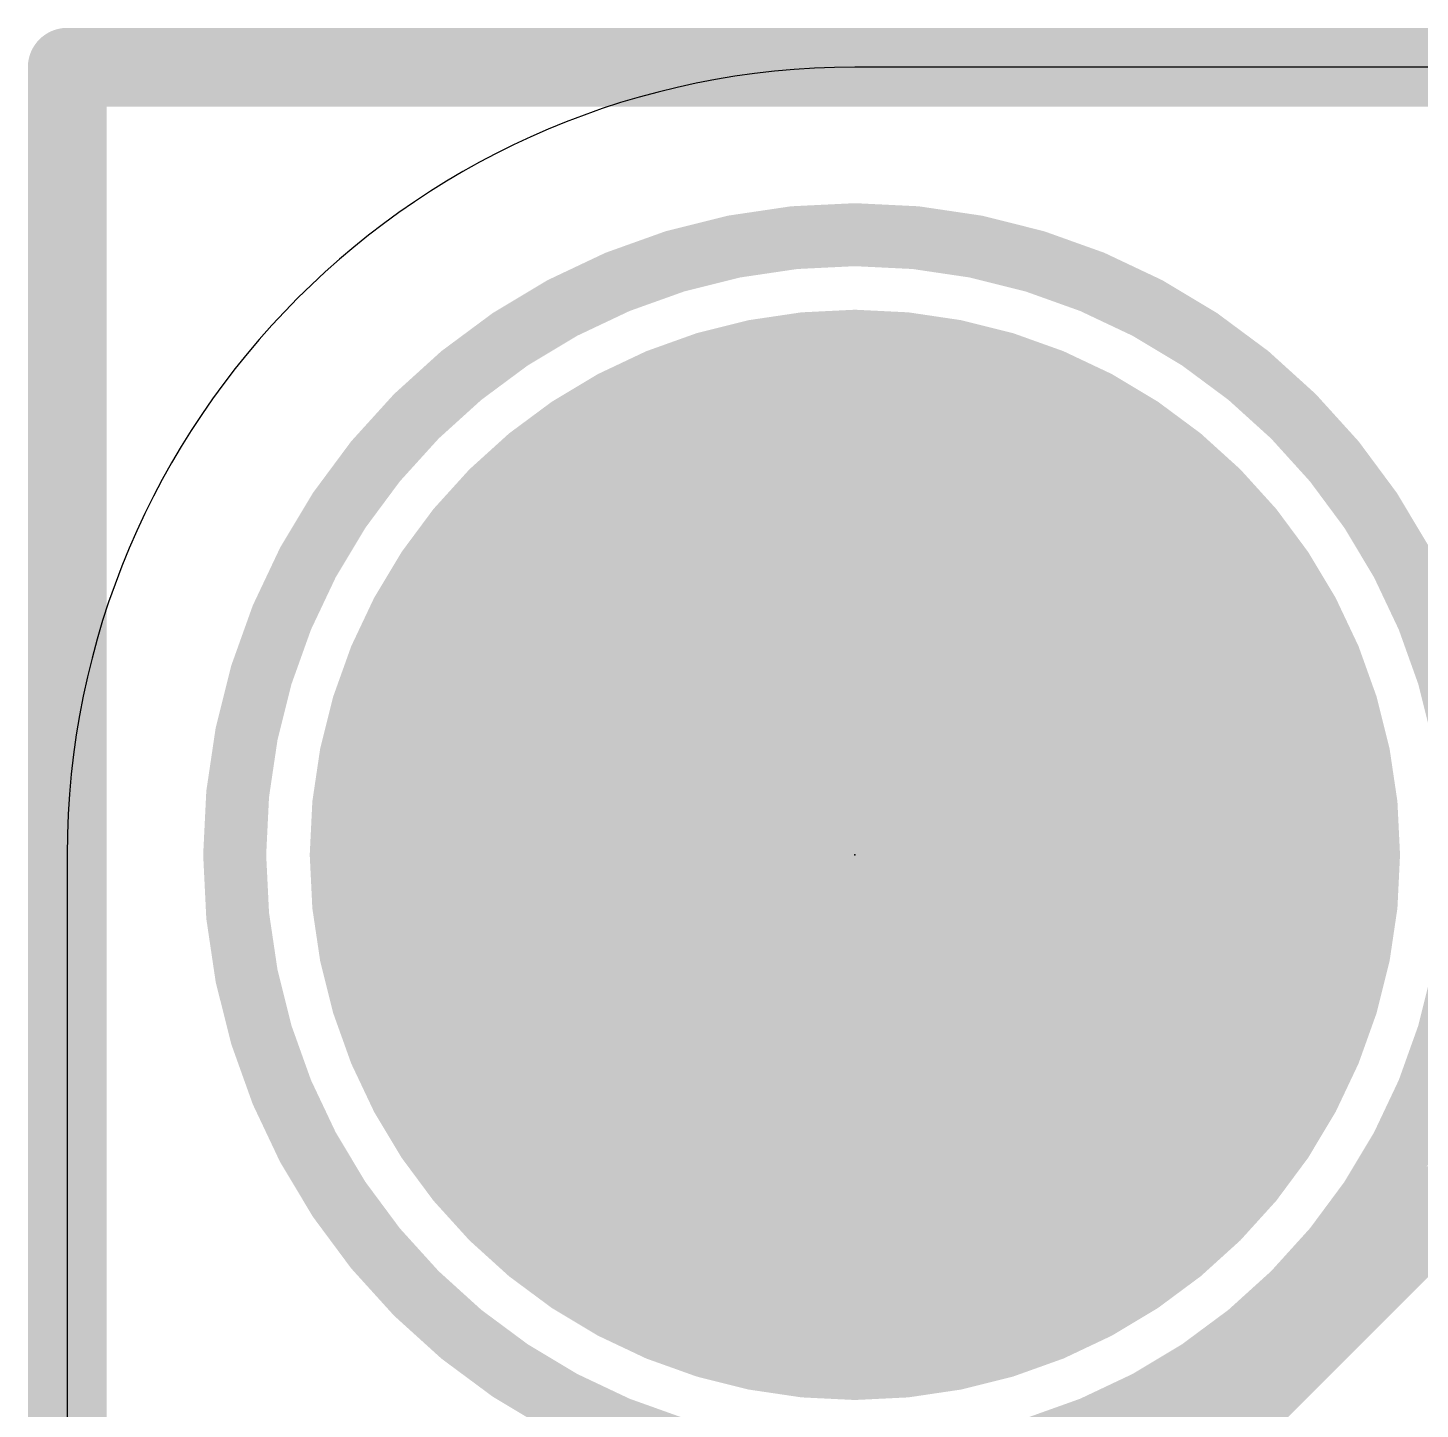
# Model space of a CAD drawing. Extents: x -0.1 to 25.5, y -0.1 to 17.9.
# Drawn here: x -0.127 to 4.363, y 13.453 to 17.907 of the extents above; entities that cross this region are included whole.
import ezdxf

# ---------------------------------------------------------------- set-up
doc = ezdxf.new("R2010")
doc.units = 0
for name, color, linetype in [('1', 12, 'CONTINUOUS'), ('16', 5, 'CONTINUOUS'), ('17', 110, 'CONTINUOUS'), ('20', 53, 'CONTINUOUS'), ('21', 40, 'CONTINUOUS'), ('23', 40, 'CONTINUOUS')]:
    doc.layers.add(name, color=color, linetype=linetype)

# ---------------------------------------------------------------- blocks, each defined once
blk = doc.blocks.new('ROUNDP')
at = {"const_width": 0.5}
blk.add_lwpolyline([(0, -0.25, 1), (0, 0.25, 1), (0, -0.25)], format="xyb", dxfattribs=at)

msp = doc.modelspace()

# ---------------------------------------------------------------- linework, layer by layer
at = {"layer": '1', "const_width": 0.254}
for points in [[(0, 17.78), (25.4, 17.78)], [(0, 0), (0, 17.78)], [(2.9197, 12.589), (4.5547, 14.224)]]:
    msp.add_lwpolyline(points, dxfattribs=at)
at = {"layer": '1', "const_width": 0.127}
for points in [[(0, 17.8435, 1), (0, 17.7165)], [(0.0635, 17.78, 1), (-0.0635, 17.78)]]:
    msp.add_lwpolyline(points, format="xyb", dxfattribs=at)
at = {"layer": '16', "const_width": 0.254}
for points in [[(0, 17.78), (25.4, 17.78)], [(0, 0), (0, 17.78)]]:
    msp.add_lwpolyline(points, dxfattribs=at)
at = {"layer": '16', "const_width": 0.127}
for points in [[(0, 17.8435, 1), (0, 17.7165)], [(0.0635, 17.78, 1), (-0.0635, 17.78)]]:
    msp.add_lwpolyline(points, format="xyb", dxfattribs=at)
at = {"layer": '20'}
for p, q in [((22.86, 17.78), (2.54, 17.78)), ((0, 15.24), (0, 2.54))]:
    msp.add_line(p, q, dxfattribs=at)
msp.add_arc((2.54, 15.24), 2.54, 90, 180, dxfattribs=at)
at = {"layer": '21', "const_width": 0.2032}
msp.add_lwpolyline([(2.54, 13.24, 1), (2.54, 17.24, 1), (2.54, 13.24)], format="xyb", dxfattribs=at)
at = {"layer": '23'}
msp.add_point((2.54, 15.24), dxfattribs=at)

# ---------------------------------------------------------------- block references
at = {"layer": '17', "xscale": 3.516, "yscale": 3.516}
msp.add_blockref('ROUNDP', (2.54, 15.24), dxfattribs=at)
msp.add_blockref('ROUNDP', (2.54, 15.24), dxfattribs=at)

doc.saveas('drawing.dxf')
